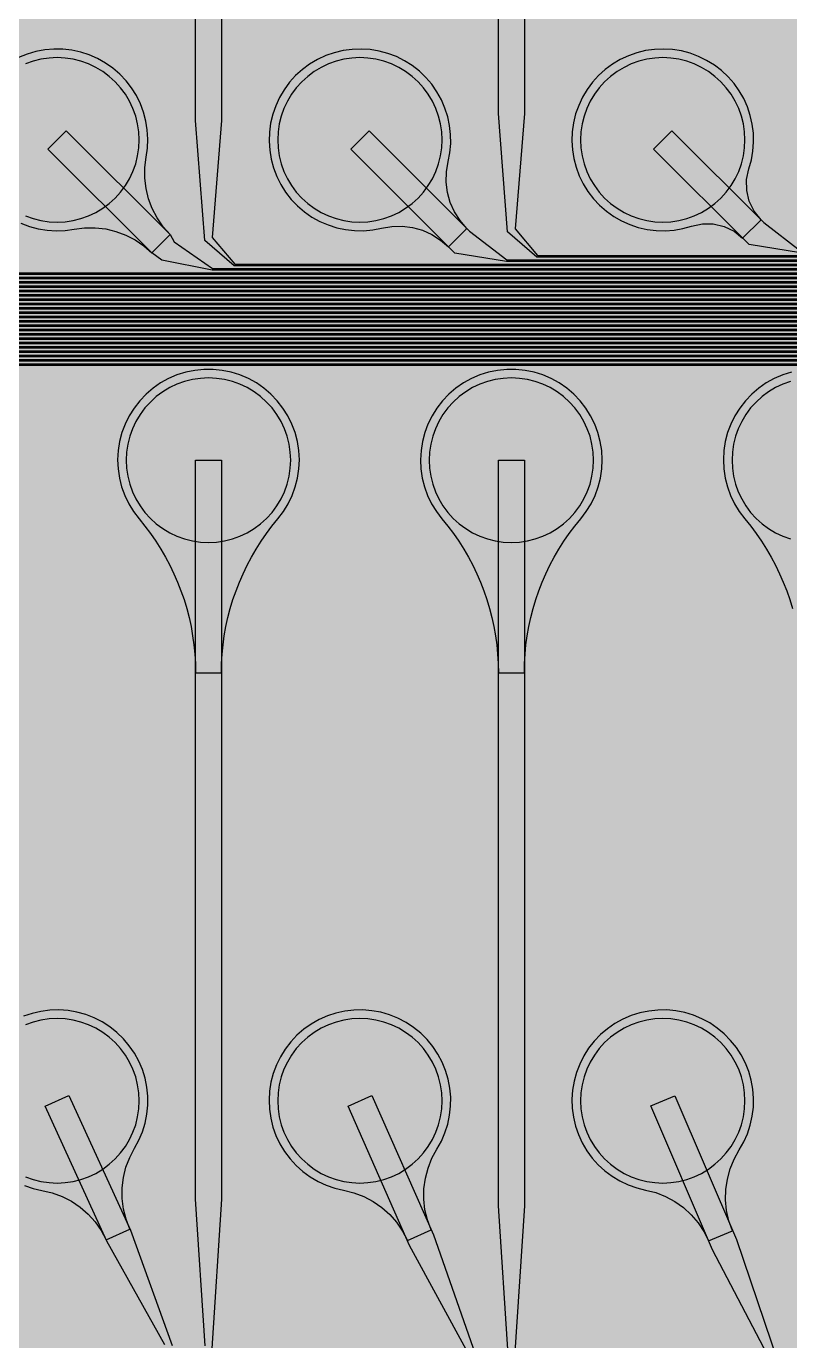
# Model space of a CAD drawing. Header units: metres. Extents: x -7240 to 10960, y -29667 to 1823.
# Drawn here: x 7362 to 8245, y -19170 to -17651 of the extents above; entities that cross this region are included whole.
import ezdxf

# ---------------------------------------------------------------- set-up
doc = ezdxf.new("R2010")
doc.units = ezdxf.units.M
for name, color, linetype in [('Metal1', 4, 'CONTINUOUS'), ('Polyimide', 7, 'CONTINUOUS'), ('Polyimide_Negative', 5, 'CONTINUOUS')]:
    doc.layers.add(name, color=color, linetype=linetype)

msp = doc.modelspace()

# ---------------------------------------------------------------- hatches: boundary and pattern name
at = {"layer": 'Polyimide'}
msp.add_hatch(color=7, dxfattribs=at).paths.add_polyline_path([(4088.5, -11806.9), (4098.7, -11851.2), (4115.6, -11893.5), (4138.6, -11932.7), (4167.4, -11968), (4201.1, -11998.5), (4239, -12023.6), (4280.3, -12042.7), (4349.2, -12073.7), (4413.2, -12113.8), (4471.3, -12162), (4522.3, -12217.7), (4565.4, -12279.7), (4599.7, -12346.9), (4624.7, -12418.2), (4639.9, -12492.2), (4645, -12567.5), (4639.9, -12642.8), (4624.7, -12716.8), (4599.7, -12788.1), (4565.4, -12855.3), (4522.3, -12917.3), (4471.3, -12973), (4413.2, -13021.2), (4349.2, -13061.3), (4280.3, -13092.3), (4239, -13111.4), (4201.1, -13136.5), (4167.4, -13167), (4138.6, -13202.3), (4115.6, -13241.5), (4098.7, -13283.8), (4088.5, -13328.1), (4085, -13373.5), (4085, -13567.5), (4099.4, -13861.6), (4142.6, -14152.8), (4214.2, -14438.4), (4313.4, -14715.5), (4439.2, -14981.7), (4590.6, -15234.2), (4766, -15470.7), (4963.7, -15688.8), (5181.8, -15886.5), (5418.3, -16061.9), (5670.8, -16213.3), (5936.9, -16339.1), (6214.1, -16438.3), (6499.7, -16509.9), (6790.9, -16553.1), (7085, -16567.5), (9960.4, -16567.5), (10038.8, -16571.4), (10116.4, -16582.9), (10192.6, -16601.9), (10266.5, -16628.4), (10337.5, -16662), (10404.8, -16702.3), (10467.9, -16749.1), (10526.1, -16801.8), (10578.8, -16860), (10625.6, -16923), (10665.9, -16990.4), (10699.5, -17061.4), (10725.9, -17135.3), (10745, -17211.4), (10756.5, -17289.1), (10760.4, -17367.5), (10760.4, -21957.3), (10721.6, -22012.9), (10686, -22070.6), (10653.6, -22130.1), (10624.5, -22191.4), (10598.9, -22254.2), (10576.8, -22318.2), (10558.3, -22383.5), (10543.4, -22449.6), (10532.2, -22516.5), (10524.7, -22583.8), (10521, -22651.5), (10521, -22719.3), (10524.7, -22787), (10532.2, -22854.4), (10543.4, -22921.2), (10558.3, -22987.4), (10576.8, -23052.6), (10598.9, -23116.7), (10624.5, -23179.5), (10653.6, -23240.7), (10686, -23300.3), (10721.6, -23357.9), (10760.4, -23413.5), (10760.4, -28667.5), (10756.5, -28745.9), (10745, -28823.6), (10725.9, -28899.7), (10699.5, -28973.6), (10665.9, -29044.6), (10625.6, -29112), (10578.8, -29175), (10526.1, -29233.2), (10467.9, -29285.9), (10404.8, -29332.7), (10337.5, -29373), (10266.5, -29406.6), (10192.6, -29433.1), (10116.4, -29452.1), (10038.8, -29463.6), (9960.4, -29467.5), (-6239.6, -29467.5), (-6318, -29463.6), (-6395.7, -29452.1), (-6471.9, -29433.1), (-6545.8, -29406.6), (-6616.7, -29373), (-6684.1, -29332.7), (-6747.1, -29285.9), (-6805.3, -29233.2), (-6858, -29175), (-6904.8, -29112), (-6945.2, -29044.6), (-6978.7, -28973.6), (-7005.2, -28899.7), (-7024.3, -28823.6), (-7035.8, -28745.9), (-7039.6, -28667.5), (-7039.6, -23426.3), (-6999.4, -23370.1), (-6962.3, -23311.6), (-6928.7, -23251.2), (-6898.5, -23189), (-6871.8, -23125.1), (-6848.8, -23059.9), (-6829.5, -22993.4), (-6814, -22926), (-6802.4, -22857.8), (-6794.6, -22789.1), (-6790.7, -22720), (-6790.7, -22650.8), (-6794.6, -22581.8), (-6802.4, -22513), (-6814, -22444.8), (-6829.5, -22377.4), (-6848.8, -22311), (-6871.8, -22245.7), (-6898.5, -22181.9), (-6928.7, -22119.7), (-6962.3, -22059.2), (-6999.4, -22000.8), (-7039.6, -21944.5), (-7039.6, -17367.5), (-7035.8, -17289.1), (-7024.3, -17211.4), (-7005.2, -17135.3), (-6978.7, -17061.4), (-6945.2, -16990.4), (-6904.8, -16923), (-6858, -16860), (-6805.3, -16801.8), (-6747.1, -16749.1), (-6684.1, -16702.3), (-6616.7, -16662), (-6545.8, -16628.4), (-6471.9, -16601.9), (-6395.7, -16582.9), (-6318, -16571.4), (-6239.6, -16567.5), (-3334, -16567.5), (-3039.9, -16553.1), (-2748.7, -16509.9), (-2463.1, -16438.3), (-2185.9, -16339.1), (-1919.8, -16213.3), (-1667.3, -16061.9), (-1430.8, -15886.5), (-1212.7, -15688.8), (-1015, -15470.7), (-839.6, -15234.2), (-688.2, -14981.7), (-562.4, -14715.5), (-463.2, -14438.4), (-391.6, -14152.8), (-348.4, -13861.6), (-334, -13567.5), (-334, -13373.5), (-337.5, -13328.1), (-347.7, -13283.8), (-364.6, -13241.5), (-387.6, -13202.3), (-416.4, -13167), (-450.1, -13136.5), (-488, -13111.4), (-529.3, -13092.3), (-529.3, -13092.3), (-598.2, -13061.3), (-662.2, -13021.2), (-720.3, -12973), (-771.3, -12917.3), (-814.4, -12855.3), (-848.7, -12788.1), (-873.7, -12716.8), (-888.9, -12642.8), (-894, -12567.5), (-888.9, -12492.2), (-873.7, -12418.2), (-848.7, -12346.9), (-814.4, -12279.7), (-771.3, -12217.7), (-720.3, -12162), (-662.2, -12113.8), (-598.2, -12073.7), (-529.3, -12042.7), (-488, -12023.6), (-450.1, -11998.5), (-416.4, -11968), (-387.6, -11932.7), (-364.6, -11893.5), (-347.7, -11851.2), (-337.5, -11806.9), (-334, -11761.5), (-334, -11074.3), (-337.5, -11028.9), (-347.7, -10984.6), (-364.6, -10942.4), (-387.6, -10903.1), (-416.4, -10867.8), (-450.1, -10837.3), (-488, -10812.2), (-529.3, -10793.2), (-529.3, -10793.2), (-598.2, -10762.1), (-662.2, -10722.1), (-720.3, -10673.8), (-771.3, -10618.1), (-814.4, -10556.1), (-848.7, -10488.9), (-873.7, -10417.6), (-888.9, -10343.7), (-894, -10268.3), (-888.9, -10193), (-873.7, -10119), (-848.7, -10047.8), (-814.4, -9980.5), (-771.3, -9918.5), (-720.3, -9862.9), (-662.2, -9814.6), (-598.2, -9774.6), (-529.3, -9743.5), (-488, -9724.5), (-450.1, -9699.4), (-416.4, -9668.8), (-387.6, -9633.5), (-364.6, -9594.3), (-347.7, -9552), (-337.5, -9507.7), (-334, -9462.4), (-334, -8775.1), (-337.5, -8729.8), (-347.7, -8685.5), (-364.6, -8643.2), (-387.6, -8604), (-416.4, -8568.7), (-450.1, -8538.1), (-488, -8513), (-529.3, -8494), (-529.3, -8494), (-598.2, -8462.9), (-662.2, -8422.9), (-720.3, -8374.6), (-771.3, -8319), (-814.4, -8257), (-848.7, -8189.7), (-873.7, -8118.5), (-888.9, -8044.5), (-894, -7969.2), (-888.9, -7893.8), (-873.7, -7819.9), (-848.7, -7748.6), (-814.4, -7681.4), (-771.3, -7619.4), (-720.3, -7563.7), (-662.2, -7515.4), (-598.2, -7475.4), (-529.3, -7444.3), (-529.3, -7444.3), (-488, -7425.3), (-450.1, -7400.2), (-416.4, -7369.7), (-387.6, -7334.4), (-364.6, -7295.1), (-347.7, -7252.9), (-337.5, -7208.6), (-334, -7163.2), (-334, -6476), (-337.5, -6430.6), (-347.7, -6386.3), (-364.6, -6344), (-387.6, -6304.8), (-416.4, -6269.5), (-450.1, -6239), (-488, -6213.9), (-529.3, -6194.8), (-529.3, -6194.8), (-598.2, -6163.8), (-662.2, -6123.7), (-720.3, -6075.5), (-771.3, -6019.8), (-814.4, -5957.8), (-848.7, -5890.6), (-873.7, -5819.3), (-888.9, -5745.3), (-894, -5670), (-888.9, -5594.7), (-873.7, -5520.7), (-848.7, -5449.4), (-814.4, -5382.2), (-771.3, -5320.2), (-720.3, -5264.5), (-662.2, -5216.3), (-598.2, -5176.2), (-529.3, -5145.2), (-529.3, -5145.2), (-488, -5126.1), (-450.1, -5101), (-416.4, -5070.5), (-387.6, -5035.2), (-364.6, -4996), (-347.7, -4953.7), (-337.5, -4909.4), (-334, -4864), (-334, 380), (-334, 1522.5), (-289, 1522.5), (-288.8, 1515.6), (-288.1, 1508.8), (-287, 1502), (-285.4, 1495.3), (-283.4, 1488.7), (-281, 1482.3), (-278.2, 1476.1), (-274.9, 1470), (-271.3, 1464.2), (-267.3, 1458.6), (-262.9, 1453.3), (-258.2, 1448.3), (-253.2, 1443.6), (-247.9, 1439.2), (-242.3, 1435.2), (-236.5, 1431.6), (-230.4, 1428.3), (-224.2, 1425.5), (-217.8, 1423.1), (-211.2, 1421.1), (-204.5, 1419.5), (-197.7, 1418.4), (-190.9, 1417.7), (-184, 1417.5), (-177.1, 1417.7), (-170.3, 1418.4), (-163.5, 1419.5), (-156.8, 1421.1), (-150.2, 1423.1), (-143.8, 1425.5), (-137.6, 1428.3), (-131.5, 1431.6), (-125.7, 1435.2), (-120.1, 1439.2), (-114.8, 1443.6), (-109.8, 1448.3), (-105.1, 1453.3), (-100.7, 1458.6), (-96.7, 1464.2), (-93.1, 1470), (-89.8, 1476.1), (-87, 1482.3), (-84.6, 1488.7), (-82.6, 1495.3), (-81, 1502), (-79.9, 1508.8), (-79.2, 1515.6), (-79, 1522.5), (1786, 1522.5), (3835, 1522.5), (3835.2, 1529), (3835.9, 1535.6), (3836.9, 1542), (3838.4, 1548.4), (3840.3, 1554.6), (3842.6, 1560.8), (3845.3, 1566.7), (3848.4, 1572.5), (3851.9, 1578.1), (3855.7, 1583.4), (3859.8, 1588.4), (3864.3, 1593.2), (3869.1, 1597.7), (3874.1, 1601.8), (3879.4, 1605.6), (3885, 1609.1), (3890.8, 1612.2), (3896.7, 1614.9), (3902.9, 1617.2), (3909.1, 1619.1), (3915.5, 1620.6), (3921.9, 1621.6), (3928.5, 1622.3), (3935, 1622.5), (3941.5, 1622.3), (3948.1, 1621.6), (3954.5, 1620.6), (3960.9, 1619.1), (3967.1, 1617.2), (3973.3, 1614.9), (3979.2, 1612.2), (3985, 1609.1), (3990.6, 1605.6), (3995.9, 1601.8), (4000.9, 1597.7), (4005.7, 1593.2), (4010.2, 1588.4), (4014.3, 1583.4), (4018.1, 1578.1), (4021.6, 1572.5), (4024.7, 1566.7), (4027.4, 1560.8), (4029.7, 1554.6), (4031.6, 1548.4), (4033.1, 1542), (4034.1, 1535.6), (4034.8, 1529), (4035, 1522.5), (4085, 1522.5), (4085, 380), (4085, 330), (4085, -4864), (4088.5, -4909.4), (4098.7, -4953.7), (4115.6, -4996), (4138.6, -5035.2), (4167.4, -5070.5), (4201.1, -5101), (4239, -5126.1), (4280.3, -5145.2), (4280.3, -5145.2), (4349.2, -5176.2), (4413.2, -5216.3), (4471.3, -5264.5), (4522.3, -5320.2), (4565.4, -5382.2), (4599.7, -5449.4), (4624.7, -5520.7), (4639.9, -5594.7), (4645, -5670), (4639.9, -5745.3), (4624.7, -5819.3), (4599.7, -5890.6), (4565.4, -5957.8), (4522.3, -6019.8), (4471.3, -6075.5), (4413.2, -6123.7), (4349.2, -6163.8), (4280.3, -6194.8), (4239, -6213.9), (4201.1, -6239), (4167.4, -6269.5), (4138.6, -6304.8), (4115.6, -6344), (4098.7, -6386.3), (4088.5, -6430.6), (4085, -6476), (4085, -11761.5), (4088.5, -11806.9)])

# ---------------------------------------------------------------- linework, layer by layer
at = {"layer": 'Metal1'}
for points in [[(9321.9, -19226.6), (9321.9, -18067.4), (9292.5, -18038), (3752.5, -18038), (3718.9, -18008.6), (3707.9, -17848), (3707.9, -17042.5), (3737.9, -17042.5), (3737.9, -17848), (3726.8, -18005.4), (3753.3, -18036), (9293.3, -18036), (9323.9, -18066.6), (9323.9, -19227.4)], [(9331.9, -19236.6), (9331.9, -18057.4), (9302.5, -18028), (4102.5, -18028), (4068.9, -17998.6), (4057.9, -17840), (4057.9, -17042.5), (4087.9, -17042.5), (4087.9, -17840), (4076.9, -17995.4), (4103.3, -18026), (9303.3, -18026), (9333.9, -18056.6), (9333.9, -19237.4)], [(9341.9, -19246.6), (9341.9, -18047.4), (9312.5, -18018), (4452.5, -18018), (4418.9, -17988.7), (4407.9, -17832), (4407.9, -17042.5), (4437.9, -17042.5), (4437.9, -17832), (4426.9, -17985.3), (4453.3, -18016), (9313.3, -18016), (9343.9, -18046.6), (9343.9, -19247.4)], [(9351.9, -19256.6), (9351.9, -18037.4), (9322.5, -18008), (4802.5, -18008), (4768.8, -17978.7), (4757.9, -17824), (4757.9, -17042.5), (4787.9, -17042.5), (4787.9, -17824), (4776.9, -17975.3), (4803.3, -18006), (9323.3, -18006), (9353.9, -18036.6), (9353.9, -19257.4)], [(9361.9, -19266.6), (9361.9, -18027.4), (9332.5, -17998), (5152.5, -17998), (5118.8, -17968.7), (5107.9, -17816), (5107.9, -17042.5), (5137.9, -17042.5), (5137.9, -17816), (5126.9, -17965.3), (5153.3, -17996), (9333.3, -17996), (9363.9, -18026.6), (9363.9, -19267.4)], [(9371.9, -19276.6), (9371.9, -18017.4), (9342.5, -17988), (5502.5, -17988), (5468.8, -17958.7), (5457.9, -17808), (5457.9, -17042.5), (5487.9, -17042.5), (5487.9, -17808), (5477, -17955.3), (5503.3, -17986), (9343.3, -17986), (9373.9, -18016.6), (9373.9, -19277.4)], [(9381.9, -19286.6), (9381.9, -18007.4), (9352.5, -17978), (5852.5, -17978), (5818.7, -17948.7), (5807.9, -17800), (5807.9, -17042.5), (5837.9, -17042.5), (5837.9, -17800), (5827, -17945.3), (5853.3, -17976), (9353.3, -17976), (9383.9, -18006.6), (9383.9, -19287.4)], [(9391.9, -19296.6), (9391.9, -17997.4), (9362.5, -17968), (6202.5, -17968), (6168.7, -17938.7), (6157.9, -17792), (6157.9, -17042.5), (6187.9, -17042.5), (6187.9, -17792), (6177, -17935.3), (6203.3, -17966), (9363.3, -17966), (9393.9, -17996.6), (9393.9, -19297.4)], [(9401.9, -19306.6), (9401.9, -17987.4), (9372.5, -17958), (6552.5, -17958), (6518.7, -17928.7), (6507.9, -17784), (6507.9, -17042.5), (6537.9, -17042.5), (6537.9, -17784), (6527.1, -17925.3), (6553.3, -17956), (9373.3, -17956), (9403.9, -17986.6), (9403.9, -19307.4)], [(9411.9, -19316.6), (9411.9, -17977.4), (9382.5, -17948), (6902.5, -17948), (6868.6, -17918.8), (6857.9, -17776), (6857.9, -17042.5), (6887.9, -17042.5), (6887.9, -17776), (6877.1, -17915.2), (6903.3, -17946), (9383.3, -17946), (9413.9, -17976.6), (9413.9, -19317.4)], [(9421.9, -19326.6), (9421.9, -17967.4), (9392.5, -17938), (7252.5, -17938), (7218.6, -17908.8), (7207.9, -17768), (7207.9, -17042.5), (7237.9, -17042.5), (7237.9, -17768), (7227.1, -17905.2), (7253.3, -17936), (9393.3, -17936), (9423.9, -17966.6), (9423.9, -19327.4)], [(9431.9, -19336.6), (9431.9, -17957.4), (9402.5, -17928), (7602.5, -17928), (7568.6, -17898.8), (7557.9, -17760), (7557.9, -17042.5), (7587.9, -17042.5), (7587.9, -17760), (7577.2, -17895.2), (7603.3, -17926), (9403.3, -17926), (9433.9, -17956.6), (9433.9, -19337.4)], [(9441.9, -19346.6), (9441.9, -17947.4), (9412.5, -17918), (7952.5, -17918), (7918.5, -17888.8), (7907.9, -17752), (7907.9, -17042.5), (7937.9, -17042.5), (7937.9, -17752), (7927.2, -17885.2), (7953.3, -17916), (9413.3, -17916), (9443.9, -17946.6), (9443.9, -19347.4)], [(7356.1, -17878.8), (7365.9, -17882.5), (7376, -17885.2), (7386.4, -17886.9), (7396.8, -17887.5), (7407.3, -17887.1), (7417.7, -17885.6), (7429.8, -17884), (7442, -17884), (7454.1, -17885.4), (7465.9, -17888.2), (7477.3, -17892.5), (7488.1, -17898.1), (7498.1, -17905), (7507.3, -17913.1), (7528.5, -17891.9), (7528.5, -17891.9), (7520.4, -17882.8), (7513.5, -17872.7), (7507.9, -17861.9), (7503.6, -17850.5), (7500.7, -17838.7), (7499.3, -17826.6), (7499.4, -17814.4), (7501, -17802.3), (7502.5, -17791.9), (7502.9, -17781.5), (7502.2, -17771), (7500.6, -17760.7), (7497.9, -17750.5), (7494.2, -17740.7), (7489.6, -17731.3), (7484, -17722.4), (7477.6, -17714.2), (7470.4, -17706.6), (7462.4, -17699.7), (7453.9, -17693.7), (7444.7, -17688.5), (7435.1, -17684.3), (7425.2, -17681.1), (7414.9, -17678.9), (7404.5, -17677.7), (7394, -17677.6), (7383.6, -17678.5), (7373.3, -17680.4), (7363.2, -17683.4), (7353.5, -17687.3)], [(9316.9, -19221.6), (9316.9, -18072.4), (9287.5, -18043), (3718.8, -18043), (3670.3, -18019.9), (3615.8, -17938.7), (3534.7, -17789.7), (3561.1, -17775.3), (3642.2, -17924.4), (3679.2, -18011.4), (3719.4, -18041), (9288.3, -18041), (9318.9, -18071.6), (9318.9, -19222.4)], [(9326.9, -19231.6), (9326.9, -18062.4), (9297.5, -18033), (4068.8, -18033), (4019.7, -18010.4), (3968.4, -17937.6), (3884.8, -17789.9), (3910.9, -17775.1), (3994.5, -17922.8), (4028.9, -18001.4), (4069.4, -18031), (9298.3, -18031), (9328.9, -18061.6), (9328.9, -19232.4)], [(9336.9, -19241.6), (9336.9, -18052.4), (9307.5, -18023), (4418.8, -18023), (4369.1, -18001), (4321.1, -17936.3), (4235, -17790.1), (4260.8, -17774.9), (4347, -17921.1), (4378.6, -17991.3), (4419.4, -18021), (9308.3, -18021), (9338.9, -18051.6), (9338.9, -19242.4)], [(9346.9, -19251.6), (9346.9, -18042.4), (9317.5, -18013), (4768.8, -18013), (4718.4, -17991.7), (4674, -17934.9), (4585.1, -17790.4), (4610.7, -17774.6), (4699.6, -17919.2), (4728.4, -17981.2), (4769.3, -18011), (9318.3, -18011), (9348.9, -18041.6), (9348.9, -19252.4)], [(9356.9, -19261.6), (9356.9, -18032.4), (9327.5, -18003), (5118.8, -18003), (5067.6, -17982.4), (5027.1, -17933.3), (4935.3, -17790.6), (4960.5, -17774.4), (5052.3, -17917.1), (5078.1, -17971.1), (5119.3, -18001), (9328.3, -18001), (9358.9, -18031.6), (9358.9, -19262.4)], [(9366.9, -19271.6), (9366.9, -18022.4), (9337.5, -17993), (5468.8, -17993), (5416.8, -17973.3), (5380.3, -17931.6), (5285.4, -17790.9), (5310.3, -17774.1), (5405.2, -17914.8), (5427.8, -17961), (5469.3, -17991), (9338.3, -17991), (9368.9, -18021.6), (9368.9, -19272.4)], [(9376.9, -19281.6), (9376.9, -18012.4), (9347.5, -17983), (5818.8, -17983), (5765.9, -17964.2), (5733.7, -17929.7), (5635.6, -17791.2), (5660.1, -17773.8), (5758.2, -17912.4), (5777.6, -17950.8), (5819.3, -17981), (9348.3, -17981), (9378.9, -18011.6), (9378.9, -19282.4)], [(9386.9, -19291.6), (9386.9, -18002.4), (9357.5, -17973), (6168.9, -17973), (6115, -17955.3), (6087.3, -17927.5), (5985.8, -17791.5), (6009.9, -17773.5), (6111.3, -17909.6), (6127.3, -17940.6), (6169.3, -17971), (9358.3, -17971), (9388.9, -18001.6), (9388.9, -19292.4)], [(9396.9, -19301.6), (9396.9, -17992.4), (9367.5, -17963), (6518.9, -17963), (6464, -17946.5), (6441, -17925.2), (6336.1, -17791.8), (6359.7, -17773.2), (6464.6, -17906.6), (6477.1, -17930.3), (6519.3, -17961), (9368.3, -17961), (9398.9, -17991.6), (9398.9, -19302.4)], [(9406.9, -19311.6), (9406.9, -17982.4), (9377.5, -17953), (6897.2, -17953), (6841, -17938.5), (6807.3, -17913.1), (6687.3, -17793.1), (6708.5, -17771.9), (6828.5, -17891.9), (6851.3, -17923), (6897.6, -17951), (9378.3, -17951), (9408.9, -17981.6), (9408.9, -19312.4)], [(9416.9, -19321.6), (9416.9, -17972.4), (9387.5, -17943), (7237.2, -17943), (7180.2, -17929.7), (7157.3, -17913.1), (7037.3, -17793.1), (7058.5, -17771.9), (7178.5, -17891.9), (7192.1, -17911.8), (7237.6, -17941), (9388.3, -17941), (9418.9, -17971.6), (9418.9, -19322.4)], [(9426.9, -19331.6), (9426.9, -17962.4), (9397.5, -17933), (7577.2, -17933), (7519, -17921.4), (7507.3, -17913.1), (7387.3, -17793.1), (7408.5, -17771.9), (7528.5, -17891.9), (7533.3, -17900.1), (7577.6, -17931), (9398.3, -17931), (9428.9, -17961.6), (9428.9, -19332.4)], [(9436.9, -19341.6), (9436.9, -17952.4), (9407.5, -17923), (7917.2, -17923), (7857.7, -17913.5), (7737.3, -17793.1), (7758.5, -17771.9), (7874.7, -17888.1), (7917.6, -17921), (9408.3, -17921), (9438.9, -17951.6), (9438.9, -19342.4)], [(9446.9, -19351.6), (9446.9, -17942.4), (9417.5, -17913), (8257.2, -17913), (8197.7, -17903.5), (8087.3, -17793.1), (8108.5, -17771.9), (8214.7, -17878.1), (8257.6, -17911), (9418.3, -17911), (9448.9, -17941.6), (9448.9, -19352.4)], [(8246.6, -18050.8), (8236.5, -18054), (8226.8, -18058.2), (8217.5, -18063.3), (8208.8, -18069.3), (8200.7, -18076.2), (8193.4, -18083.9), (8186.9, -18092.3), (8181.2, -18101.3), (8176.5, -18110.8), (8172.8, -18120.7), (8170.1, -18130.9), (8168.5, -18141.4), (8167.9, -18152), (8168.4, -18162.6), (8169.9, -18173.1), (8172.5, -18183.4), (8176.1, -18193.3), (8180.8, -18202.9), (8186.3, -18211.9), (8192.7, -18220.4), (8199.5, -18228.7), (8206, -18237.3), (8212.1, -18246.1), (8217.8, -18255.1), (8223.2, -18264.4), (8228.3, -18273.9), (8232.9, -18283.6), (8237.2, -18293.4), (8241.1, -18303.4), (8244.6, -18313.6), (8247.7, -18323.9)], [(7569.1, -19175.4), (7557.9, -19006), (7557.9, -18152.5), (7587.9, -18152.5), (7587.9, -19006), (7576.7, -19178.6)], [(7919.1, -19185.4), (7907.9, -19014), (7907.9, -18152.5), (7937.9, -18152.5), (7937.9, -19014), (7926.6, -19188.6)], [(7360.2, -18990.5), (7370.1, -18993.8), (7380.4, -18996), (7392.2, -18998.8), (7403.7, -19003), (7414.5, -19008.5), (7424.6, -19015.3), (7433.8, -19023.3), (7442, -19032.4), (7448.9, -19042.4), (7454.7, -19053.1), (7482, -19040.7), (7482, -19040.7), (7477.6, -19029.3), (7474.6, -19017.5), (7473.1, -19005.4), (7473.1, -18993.2), (7474.6, -18981.1), (7477.5, -18969.3), (7481.9, -18957.9), (7487.5, -18947.1), (7492.5, -18937.9), (7496.6, -18928.3), (7499.7, -18918.2), (7501.7, -18908), (7502.8, -18897.5), (7502.7, -18887.1), (7501.7, -18876.6), (7499.6, -18866.4), (7496.5, -18856.4), (7492.4, -18846.7), (7487.3, -18837.5), (7481.4, -18828.9), (7474.6, -18820.9), (7467.1, -18813.6), (7458.9, -18807.1), (7450.1, -18801.4), (7440.7, -18796.7), (7431, -18792.9), (7420.9, -18790.1), (7410.6, -18788.3), (7400.1, -18787.5), (7389.6, -18787.8), (7379.2, -18789.2), (7369, -18791.5), (7359.1, -18794.9)], [(7522.5, -19174.4), (7455.3, -19054.6), (7384.2, -18898.7), (7411.5, -18886.3), (7482.6, -19042.1), (7530.8, -19175)], [(7872.9, -19184.2), (7805.3, -19059.6), (7734.2, -18898.6), (7761.6, -18886.4), (7832.8, -19047.4), (7881, -19184.9)], [(8223.2, -19194.1), (8155.3, -19064.6), (8084.1, -18898.4), (8111.7, -18886.6), (8182.9, -19052.7), (8231.3, -19194.8)]]:
    msp.add_lwpolyline(points, dxfattribs=at)
for points in [[(7871.4, -17884.8), (7863.6, -17875.7), (7857.2, -17865.6), (7852.3, -17854.7), (7849.1, -17843.2), (7847.6, -17831.3), (7847.8, -17819.4), (7849.8, -17807.6), (7851.8, -17797.3), (7852.8, -17786.8), (7852.7, -17776.4), (7851.6, -17765.9), (7849.4, -17755.7), (7846.2, -17745.7), (7842, -17736.1), (7836.9, -17726.9), (7831, -17718.3), (7824.1, -17710.3), (7816.6, -17703.1), (7808.3, -17696.6), (7799.4, -17691), (7790.1, -17686.3), (7780.3, -17682.6), (7770.1, -17679.9), (7759.8, -17678.2), (7749.3, -17677.5), (7738.8, -17677.9), (7728.5, -17679.3), (7718.3, -17681.8), (7708.4, -17685.2), (7698.9, -17689.6), (7689.8, -17695), (7681.4, -17701.2), (7673.6, -17708.3), (7666.6, -17716), (7660.4, -17724.5), (7655, -17733.5), (7650.6, -17743), (7647.1, -17752.9), (7644.7, -17763.1), (7643.3, -17773.5), (7642.9, -17783.9), (7643.6, -17794.4), (7645.3, -17804.8), (7648, -17814.9), (7651.7, -17824.7), (7656.4, -17834.1), (7662, -17842.9), (7668.5, -17851.2), (7675.7, -17858.8), (7683.7, -17865.6), (7692.3, -17871.6), (7701.4, -17876.7), (7711.1, -17880.8), (7721.1, -17884), (7731.3, -17886.2), (7741.7, -17887.3), (7752.2, -17887.4), (7762.7, -17886.5), (7773, -17884.5), (7784.7, -17882.5), (7796.7, -17882.2), (7808.6, -17883.7), (7820.1, -17886.9), (7831, -17891.8), (7841.1, -17898.2), (7850.2, -17906), (7871.4, -17884.8)], [(8211.4, -17874.8), (8203.4, -17864.8), (8197.8, -17853.4), (8194.9, -17841), (8194.8, -17828.2), (8197.5, -17815.8), (8200.3, -17805.7), (8202.1, -17795.5), (8202.8, -17785.1), (8202.6, -17774.7), (8201.3, -17764.4), (8199, -17754.2), (8195.7, -17744.3), (8191.4, -17734.8), (8186.3, -17725.8), (8180.2, -17717.3), (8173.3, -17709.5), (8165.7, -17702.4), (8157.5, -17696), (8148.6, -17690.6), (8139.3, -17686), (8129.5, -17682.4), (8119.4, -17679.7), (8109.1, -17678.1), (8098.7, -17677.5), (8088.3, -17677.9), (8078, -17679.4), (8067.9, -17681.9), (8058.1, -17685.3), (8048.7, -17689.7), (8039.7, -17695.1), (8031.3, -17701.3), (8023.6, -17708.3), (8016.6, -17716), (8010.5, -17724.3), (8005.1, -17733.3), (8000.7, -17742.7), (7997.2, -17752.5), (7994.8, -17762.7), (7993.3, -17773), (7992.9, -17783.4), (7993.5, -17793.8), (7995.1, -17804), (7997.7, -17814.1), (8001.4, -17823.9), (8005.9, -17833.2), (8011.4, -17842.1), (8017.8, -17850.4), (8024.9, -17858), (8032.7, -17864.8), (8041.2, -17870.9), (8050.2, -17876.1), (8059.7, -17880.3), (8069.6, -17883.6), (8079.7, -17885.9), (8090.1, -17887.2), (8100.5, -17887.5), (8110.9, -17886.7), (8121.1, -17884.9), (8131.1, -17882.1), (8143.6, -17879.4), (8156.3, -17879.5), (8168.8, -17882.5), (8180.2, -17888), (8190.2, -17896), (8211.4, -17874.8)], [(7587.9, -18398.1), (7588.1, -18387.3), (7588.7, -18376.6), (7589.8, -18365.9), (7591.2, -18355.3), (7593.1, -18344.7), (7595.4, -18334.2), (7598.1, -18323.9), (7601.2, -18313.6), (7604.7, -18303.4), (7608.6, -18293.4), (7612.8, -18283.6), (7617.5, -18273.9), (7622.5, -18264.4), (7627.9, -18255.1), (7633.7, -18246.1), (7639.8, -18237.3), (7646.2, -18228.7), (7653, -18220.4), (7659.4, -18211.9), (7665, -18202.9), (7669.6, -18193.3), (7673.2, -18183.4), (7675.8, -18173.1), (7677.4, -18162.6), (7677.9, -18152), (7677.3, -18141.4), (7675.6, -18130.9), (7672.9, -18120.7), (7669.2, -18110.8), (7664.5, -18101.3), (7658.9, -18092.3), (7652.4, -18083.9), (7645, -18076.2), (7637, -18069.3), (7628.3, -18063.3), (7619, -18058.2), (7609.2, -18054), (7599.1, -18050.8), (7588.7, -18048.7), (7578.2, -18047.6), (7567.6, -18047.6), (7557, -18048.7), (7546.6, -18050.8), (7536.5, -18054), (7526.8, -18058.2), (7517.5, -18063.3), (7508.8, -18069.3), (7500.7, -18076.2), (7493.4, -18083.9), (7486.9, -18092.3), (7481.2, -18101.3), (7476.5, -18110.8), (7472.8, -18120.7), (7470.1, -18130.9), (7468.5, -18141.4), (7467.9, -18152), (7468.4, -18162.6), (7469.9, -18173.1), (7472.5, -18183.4), (7476.1, -18193.3), (7480.8, -18202.9), (7486.3, -18211.9), (7492.7, -18220.4), (7499.5, -18228.7), (7506, -18237.3), (7512.1, -18246.1), (7517.8, -18255.1), (7523.2, -18264.4), (7528.3, -18273.9), (7532.9, -18283.6), (7537.2, -18293.4), (7541.1, -18303.4), (7544.6, -18313.6), (7547.7, -18323.9), (7550.4, -18334.2), (7552.7, -18344.7), (7554.5, -18355.3), (7556, -18365.9), (7557, -18376.6), (7557.7, -18387.3), (7557.9, -18398.1), (7587.9, -18398.1)], [(7937.9, -18398.1), (7938.1, -18387.3), (7938.7, -18376.6), (7939.8, -18365.9), (7941.2, -18355.3), (7943.1, -18344.7), (7945.4, -18334.2), (7948.1, -18323.9), (7951.2, -18313.6), (7954.7, -18303.4), (7958.6, -18293.4), (7962.8, -18283.6), (7967.5, -18273.9), (7972.5, -18264.4), (7977.9, -18255.1), (7983.7, -18246.1), (7989.8, -18237.3), (7996.2, -18228.7), (8003, -18220.4), (8009.4, -18211.9), (8015, -18202.9), (8019.6, -18193.3), (8023.2, -18183.4), (8025.8, -18173.1), (8027.4, -18162.6), (8027.9, -18152), (8027.3, -18141.4), (8025.6, -18130.9), (8022.9, -18120.7), (8019.2, -18110.8), (8014.5, -18101.3), (8008.9, -18092.3), (8002.4, -18083.9), (7995, -18076.2), (7987, -18069.3), (7978.3, -18063.3), (7969, -18058.2), (7959.2, -18054), (7949.1, -18050.8), (7938.7, -18048.7), (7928.2, -18047.6), (7917.6, -18047.6), (7907, -18048.7), (7896.6, -18050.8), (7886.5, -18054), (7876.8, -18058.2), (7867.5, -18063.3), (7858.8, -18069.3), (7850.7, -18076.2), (7843.4, -18083.9), (7836.9, -18092.3), (7831.2, -18101.3), (7826.5, -18110.8), (7822.8, -18120.7), (7820.1, -18130.9), (7818.5, -18141.4), (7817.9, -18152), (7818.4, -18162.6), (7819.9, -18173.1), (7822.5, -18183.4), (7826.1, -18193.3), (7830.8, -18202.9), (7836.3, -18211.9), (7842.7, -18220.4), (7849.5, -18228.7), (7856, -18237.3), (7862.1, -18246.1), (7867.8, -18255.1), (7873.2, -18264.4), (7878.3, -18273.9), (7882.9, -18283.6), (7887.2, -18293.4), (7891.1, -18303.4), (7894.6, -18313.6), (7897.7, -18323.9), (7900.4, -18334.2), (7902.7, -18344.7), (7904.5, -18355.3), (7906, -18365.9), (7907, -18376.6), (7907.7, -18387.3), (7907.9, -18398.1), (7937.9, -18398.1)], [(7830.2, -19041.7), (7826, -19030.2), (7823.1, -19018.4), (7821.8, -19006.3), (7821.9, -18994.1), (7823.5, -18982), (7826.6, -18970.2), (7831.1, -18958.9), (7836.9, -18948.2), (7842, -18939), (7846.2, -18929.4), (7849.4, -18919.4), (7851.5, -18909.2), (7852.7, -18898.8), (7852.8, -18888.3), (7851.8, -18877.9), (7849.9, -18867.6), (7846.9, -18857.5), (7842.9, -18847.8), (7838, -18838.6), (7832.2, -18829.9), (7825.5, -18821.8), (7818.1, -18814.4), (7809.9, -18807.8), (7801.2, -18802), (7791.9, -18797.2), (7782.2, -18793.3), (7772.1, -18790.3), (7761.8, -18788.4), (7751.4, -18787.6), (7740.9, -18787.7), (7730.5, -18789), (7720.2, -18791.2), (7710.3, -18794.5), (7700.7, -18798.7), (7691.6, -18803.9), (7683, -18809.9), (7675.1, -18816.8), (7667.9, -18824.4), (7661.5, -18832.7), (7656, -18841.6), (7651.4, -18851.1), (7647.8, -18860.9), (7645.1, -18871), (7643.5, -18881.4), (7642.9, -18891.8), (7643.3, -18902.3), (7644.8, -18912.7), (7647.4, -18922.8), (7650.9, -18932.7), (7655.4, -18942.2), (7660.8, -18951.1), (7667.1, -18959.5), (7674.1, -18967.3), (7682, -18974.2), (7690.4, -18980.4), (7699.5, -18985.7), (7709, -18990), (7718.9, -18993.4), (7729.1, -18995.8), (7741, -18998.7), (7752.4, -19003), (7763.1, -19008.7), (7773.2, -19015.6), (7782.3, -19023.7), (7790.3, -19032.9), (7797.2, -19043), (7802.8, -19053.8), (7830.2, -19041.7)], [(8178.5, -19042.6), (8174.4, -19031.1), (8171.7, -19019.2), (8170.5, -19007.1), (8170.8, -18994.9), (8172.5, -18982.9), (8175.7, -18971.1), (8180.3, -18959.8), (8186.3, -18949.2), (8191.5, -18940.1), (8195.7, -18930.5), (8199, -18920.6), (8201.3, -18910.4), (8202.6, -18900), (8202.8, -18889.5), (8202, -18879), (8200.1, -18868.7), (8197.3, -18858.6), (8193.4, -18848.9), (8188.6, -18839.6), (8182.9, -18830.8), (8176.3, -18822.7), (8168.9, -18815.2), (8160.9, -18808.5), (8152.2, -18802.6), (8143, -18797.7), (8133.3, -18793.6), (8123.3, -18790.6), (8113, -18788.6), (8102.5, -18787.6), (8092.1, -18787.7), (8081.6, -18788.8), (8071.4, -18790.9), (8061.4, -18794), (8051.7, -18798.2), (8042.6, -18803.2), (8034, -18809.2), (8026, -18816), (8018.7, -18823.5), (8012.2, -18831.8), (8006.6, -18840.6), (8001.9, -18850), (7998.1, -18859.7), (7995.3, -18869.9), (7993.6, -18880.2), (7992.9, -18890.6), (7993.2, -18901.1), (7994.6, -18911.5), (7997, -18921.7), (8000.4, -18931.6), (8004.8, -18941.1), (8010.1, -18950.2), (8016.3, -18958.6), (8023.3, -18966.4), (8031, -18973.5), (8039.5, -18979.7), (8048.4, -18985.1), (8057.9, -18989.6), (8067.8, -18993.1), (8078, -18995.6), (8089.8, -18998.6), (8101.1, -19003.1), (8111.8, -19008.9), (8121.8, -19015.9), (8130.8, -19024.1), (8138.7, -19033.4), (8145.5, -19043.5), (8150.9, -19054.4), (8178.5, -19042.6)]]:
    msp.add_lwpolyline(points, close=True, dxfattribs=at)
at = {"layer": 'Polyimide_Negative'}
for points in [[(7361.5, -17870.3), (7370.3, -17873.4), (7379.3, -17875.7), (7388.6, -17877), (7397.9, -17877.5), (7407.2, -17877), (7416.4, -17875.7), (7425.5, -17873.4), (7434.2, -17870.3), (7442.7, -17866.3), (7450.7, -17861.5), (7458.1, -17855.9), (7465.1, -17849.7), (7471.3, -17842.8), (7476.9, -17835.3), (7481.7, -17827.3), (7485.6, -17818.9), (7488.8, -17810.1), (7491, -17801), (7492.4, -17791.8), (7492.9, -17782.5), (7492.9, -17782.5), (7492.4, -17773.2), (7491, -17764), (7488.8, -17754.9), (7485.6, -17746.1), (7481.7, -17737.7), (7476.9, -17729.7), (7471.3, -17722.2), (7465.1, -17715.3), (7458.1, -17709.1), (7450.7, -17703.5), (7442.7, -17698.7), (7434.2, -17694.7), (7425.5, -17691.6), (7416.4, -17689.3), (7407.2, -17688), (7397.9, -17687.5), (7388.6, -17688), (7379.3, -17689.3), (7370.3, -17691.6), (7361.5, -17694.7)], [(8245.3, -18061.6), (8236.5, -18064.7), (8228.1, -18068.7), (8220.1, -18073.5), (8212.6, -18079.1), (8205.7, -18085.3), (8199.4, -18092.2), (8193.9, -18099.7), (8189.1, -18107.7), (8185.1, -18116.1), (8182, -18124.9), (8179.7, -18134), (8178.3, -18143.2), (8177.9, -18152.5), (8178.3, -18161.8), (8179.7, -18171), (8182, -18180.1), (8185.1, -18188.9), (8189.1, -18197.3), (8193.9, -18205.3), (8199.4, -18212.8), (8205.7, -18219.7), (8212.6, -18225.9), (8220.1, -18231.5), (8228.1, -18236.3), (8236.5, -18240.3), (8245.3, -18243.4)], [(7361.5, -18980.3), (7370.3, -18983.4), (7379.3, -18985.7), (7388.6, -18987), (7397.9, -18987.5), (7407.2, -18987), (7416.4, -18985.7), (7425.5, -18983.4), (7434.2, -18980.3), (7442.7, -18976.3), (7450.7, -18971.5), (7458.1, -18965.9), (7465.1, -18959.7), (7471.3, -18952.8), (7476.9, -18945.3), (7481.7, -18937.3), (7485.6, -18928.9), (7488.8, -18920.1), (7491, -18911), (7492.4, -18901.8), (7492.9, -18892.5), (7492.9, -18892.5), (7492.4, -18883.2), (7491, -18874), (7488.8, -18864.9), (7485.6, -18856.1), (7481.7, -18847.7), (7476.9, -18839.7), (7471.3, -18832.2), (7465.1, -18825.3), (7458.1, -18819.1), (7450.7, -18813.5), (7442.7, -18808.7), (7434.2, -18804.7), (7425.5, -18801.6), (7416.4, -18799.3), (7407.2, -18798), (7397.9, -18797.5), (7388.6, -18798), (7379.3, -18799.3), (7370.3, -18801.6), (7361.5, -18804.7)]]:
    msp.add_lwpolyline(points, dxfattribs=at)
for points in [[(7842.9, -17782.5), (7842.4, -17773.2), (7841, -17764), (7838.8, -17754.9), (7835.6, -17746.1), (7831.7, -17737.7), (7826.9, -17729.7), (7821.3, -17722.2), (7815.1, -17715.3), (7808.1, -17709.1), (7800.7, -17703.5), (7792.7, -17698.7), (7784.2, -17694.7), (7775.5, -17691.6), (7766.4, -17689.3), (7757.2, -17688), (7747.9, -17687.5), (7738.6, -17688), (7729.3, -17689.3), (7720.3, -17691.6), (7711.5, -17694.7), (7703.1, -17698.7), (7695.1, -17703.5), (7687.6, -17709.1), (7680.7, -17715.3), (7674.4, -17722.2), (7668.9, -17729.7), (7664.1, -17737.7), (7660.1, -17746.1), (7657, -17754.9), (7654.7, -17764), (7653.3, -17773.2), (7652.9, -17782.5), (7653.3, -17791.8), (7654.7, -17801), (7657, -17810.1), (7660.1, -17818.9), (7664.1, -17827.3), (7668.9, -17835.3), (7674.4, -17842.8), (7680.7, -17849.7), (7687.6, -17855.9), (7695.1, -17861.5), (7703.1, -17866.3), (7711.5, -17870.3), (7720.3, -17873.4), (7729.3, -17875.7), (7738.6, -17877), (7747.9, -17877.5), (7757.2, -17877), (7766.4, -17875.7), (7775.5, -17873.4), (7784.2, -17870.3), (7792.7, -17866.3), (7800.7, -17861.5), (7808.1, -17855.9), (7815.1, -17849.7), (7821.3, -17842.8), (7826.9, -17835.3), (7831.7, -17827.3), (7835.6, -17818.9), (7838.8, -17810.1), (7841, -17801), (7842.4, -17791.8), (7842.9, -17782.5)], [(8192.9, -17782.5), (8192.4, -17773.2), (8191, -17764), (8188.8, -17754.9), (8185.6, -17746.1), (8181.7, -17737.7), (8176.9, -17729.7), (8171.3, -17722.2), (8165.1, -17715.3), (8158.1, -17709.1), (8150.7, -17703.5), (8142.7, -17698.7), (8134.2, -17694.7), (8125.5, -17691.6), (8116.4, -17689.3), (8107.2, -17688), (8097.9, -17687.5), (8088.6, -17688), (8079.3, -17689.3), (8070.3, -17691.6), (8061.5, -17694.7), (8053.1, -17698.7), (8045.1, -17703.5), (8037.6, -17709.1), (8030.7, -17715.3), (8024.4, -17722.2), (8018.9, -17729.7), (8014.1, -17737.7), (8010.1, -17746.1), (8007, -17754.9), (8004.7, -17764), (8003.3, -17773.2), (8002.9, -17782.5), (8003.3, -17791.8), (8004.7, -17801), (8007, -17810.1), (8010.1, -17818.9), (8014.1, -17827.3), (8018.9, -17835.3), (8024.4, -17842.8), (8030.7, -17849.7), (8037.6, -17855.9), (8045.1, -17861.5), (8053.1, -17866.3), (8061.5, -17870.3), (8070.3, -17873.4), (8079.3, -17875.7), (8088.6, -17877), (8097.9, -17877.5), (8107.2, -17877), (8116.4, -17875.7), (8125.5, -17873.4), (8134.2, -17870.3), (8142.7, -17866.3), (8150.7, -17861.5), (8158.1, -17855.9), (8165.1, -17849.7), (8171.3, -17842.8), (8176.9, -17835.3), (8181.7, -17827.3), (8185.6, -17818.9), (8188.8, -17810.1), (8191, -17801), (8192.4, -17791.8), (8192.9, -17782.5)], [(7667.9, -18152.5), (7667.4, -18143.2), (7666, -18134), (7663.8, -18124.9), (7660.6, -18116.1), (7656.7, -18107.7), (7651.9, -18099.7), (7646.3, -18092.2), (7640.1, -18085.3), (7633.1, -18079.1), (7625.7, -18073.5), (7617.7, -18068.7), (7609.2, -18064.7), (7600.5, -18061.6), (7591.4, -18059.3), (7582.2, -18058), (7572.9, -18057.5), (7563.6, -18058), (7554.3, -18059.3), (7545.3, -18061.6), (7536.5, -18064.7), (7528.1, -18068.7), (7520.1, -18073.5), (7512.6, -18079.1), (7505.7, -18085.3), (7499.4, -18092.2), (7493.9, -18099.7), (7489.1, -18107.7), (7485.1, -18116.1), (7482, -18124.9), (7479.7, -18134), (7478.3, -18143.2), (7477.9, -18152.5), (7478.3, -18161.8), (7479.7, -18171), (7482, -18180.1), (7485.1, -18188.9), (7489.1, -18197.3), (7493.9, -18205.3), (7499.4, -18212.8), (7505.7, -18219.7), (7512.6, -18225.9), (7520.1, -18231.5), (7528.1, -18236.3), (7536.5, -18240.3), (7545.3, -18243.4), (7554.3, -18245.7), (7563.6, -18247), (7572.9, -18247.5), (7582.2, -18247), (7591.4, -18245.7), (7600.5, -18243.4), (7609.2, -18240.3), (7617.7, -18236.3), (7625.7, -18231.5), (7633.1, -18225.9), (7640.1, -18219.7), (7646.3, -18212.8), (7651.9, -18205.3), (7656.7, -18197.3), (7660.6, -18188.9), (7663.8, -18180.1), (7666, -18171), (7667.4, -18161.8), (7667.9, -18152.5)], [(8017.9, -18152.5), (8017.4, -18143.2), (8016, -18134), (8013.8, -18124.9), (8010.6, -18116.1), (8006.7, -18107.7), (8001.9, -18099.7), (7996.3, -18092.2), (7990.1, -18085.3), (7983.1, -18079.1), (7975.7, -18073.5), (7967.7, -18068.7), (7959.2, -18064.7), (7950.5, -18061.6), (7941.4, -18059.3), (7932.2, -18058), (7922.9, -18057.5), (7913.6, -18058), (7904.3, -18059.3), (7895.3, -18061.6), (7886.5, -18064.7), (7878.1, -18068.7), (7870.1, -18073.5), (7862.6, -18079.1), (7855.7, -18085.3), (7849.4, -18092.2), (7843.9, -18099.7), (7839.1, -18107.7), (7835.1, -18116.1), (7832, -18124.9), (7829.7, -18134), (7828.3, -18143.2), (7827.9, -18152.5), (7828.3, -18161.8), (7829.7, -18171), (7832, -18180.1), (7835.1, -18188.9), (7839.1, -18197.3), (7843.9, -18205.3), (7849.4, -18212.8), (7855.7, -18219.7), (7862.6, -18225.9), (7870.1, -18231.5), (7878.1, -18236.3), (7886.5, -18240.3), (7895.3, -18243.4), (7904.3, -18245.7), (7913.6, -18247), (7922.9, -18247.5), (7932.2, -18247), (7941.4, -18245.7), (7950.5, -18243.4), (7959.2, -18240.3), (7967.7, -18236.3), (7975.7, -18231.5), (7983.1, -18225.9), (7990.1, -18219.7), (7996.3, -18212.8), (8001.9, -18205.3), (8006.7, -18197.3), (8010.6, -18188.9), (8013.8, -18180.1), (8016, -18171), (8017.4, -18161.8), (8017.9, -18152.5)], [(7842.9, -18892.5), (7842.4, -18883.2), (7841, -18874), (7838.8, -18864.9), (7835.6, -18856.1), (7831.7, -18847.7), (7826.9, -18839.7), (7821.3, -18832.2), (7815.1, -18825.3), (7808.1, -18819.1), (7800.7, -18813.5), (7792.7, -18808.7), (7784.2, -18804.7), (7775.5, -18801.6), (7766.4, -18799.3), (7757.2, -18798), (7747.9, -18797.5), (7738.6, -18798), (7729.3, -18799.3), (7720.3, -18801.6), (7711.5, -18804.7), (7703.1, -18808.7), (7695.1, -18813.5), (7687.6, -18819.1), (7680.7, -18825.3), (7674.4, -18832.2), (7668.9, -18839.7), (7664.1, -18847.7), (7660.1, -18856.1), (7657, -18864.9), (7654.7, -18874), (7653.3, -18883.2), (7652.9, -18892.5), (7653.3, -18901.8), (7654.7, -18911), (7657, -18920.1), (7660.1, -18928.9), (7664.1, -18937.3), (7668.9, -18945.3), (7674.4, -18952.8), (7680.7, -18959.7), (7687.6, -18965.9), (7695.1, -18971.5), (7703.1, -18976.3), (7711.5, -18980.3), (7720.3, -18983.4), (7729.3, -18985.7), (7738.6, -18987), (7747.9, -18987.5), (7757.2, -18987), (7766.4, -18985.7), (7775.5, -18983.4), (7784.2, -18980.3), (7792.7, -18976.3), (7800.7, -18971.5), (7808.1, -18965.9), (7815.1, -18959.7), (7821.3, -18952.8), (7826.9, -18945.3), (7831.7, -18937.3), (7835.6, -18928.9), (7838.8, -18920.1), (7841, -18911), (7842.4, -18901.8), (7842.9, -18892.5)], [(8192.9, -18892.5), (8192.4, -18883.2), (8191, -18874), (8188.8, -18864.9), (8185.6, -18856.1), (8181.7, -18847.7), (8176.9, -18839.7), (8171.3, -18832.2), (8165.1, -18825.3), (8158.1, -18819.1), (8150.7, -18813.5), (8142.7, -18808.7), (8134.2, -18804.7), (8125.5, -18801.6), (8116.4, -18799.3), (8107.2, -18798), (8097.9, -18797.5), (8088.6, -18798), (8079.3, -18799.3), (8070.3, -18801.6), (8061.5, -18804.7), (8053.1, -18808.7), (8045.1, -18813.5), (8037.6, -18819.1), (8030.7, -18825.3), (8024.4, -18832.2), (8018.9, -18839.7), (8014.1, -18847.7), (8010.1, -18856.1), (8007, -18864.9), (8004.7, -18874), (8003.3, -18883.2), (8002.9, -18892.5), (8003.3, -18901.8), (8004.7, -18911), (8007, -18920.1), (8010.1, -18928.9), (8014.1, -18937.3), (8018.9, -18945.3), (8024.4, -18952.8), (8030.7, -18959.7), (8037.6, -18965.9), (8045.1, -18971.5), (8053.1, -18976.3), (8061.5, -18980.3), (8070.3, -18983.4), (8079.3, -18985.7), (8088.6, -18987), (8097.9, -18987.5), (8107.2, -18987), (8116.4, -18985.7), (8125.5, -18983.4), (8134.2, -18980.3), (8142.7, -18976.3), (8150.7, -18971.5), (8158.1, -18965.9), (8165.1, -18959.7), (8171.3, -18952.8), (8176.9, -18945.3), (8181.7, -18937.3), (8185.6, -18928.9), (8188.8, -18920.1), (8191, -18911), (8192.4, -18901.8), (8192.9, -18892.5)]]:
    msp.add_lwpolyline(points, close=True, dxfattribs=at)

doc.saveas('drawing.dxf')
